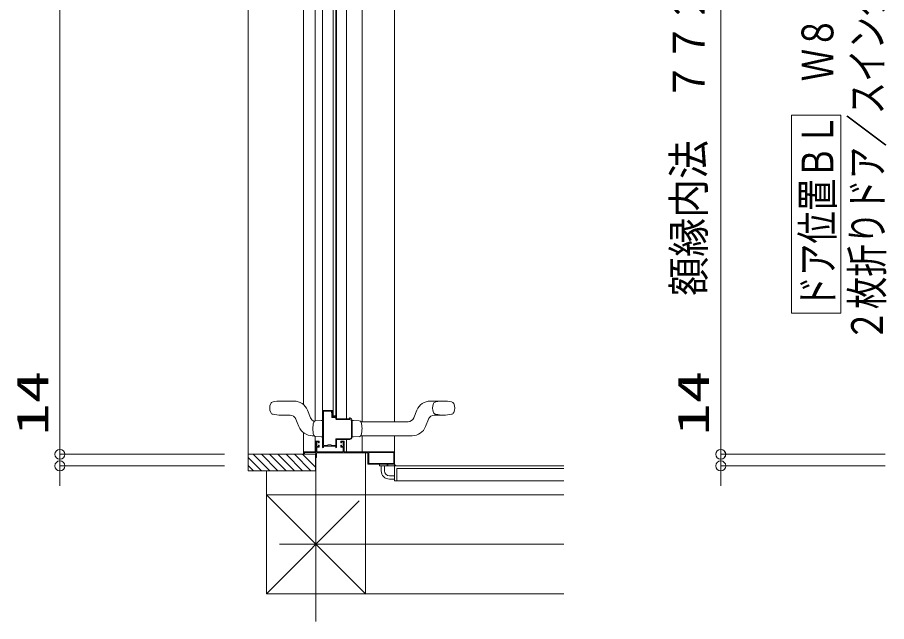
# Model space of a CAD drawing. Units: millimetres on the paper. Extents: x -305 to 305, y -152 to 152.
# Drawn here: x -217.8 to -165.1, y -23.6 to 13 of the extents above; entities that cross this region are included whole.
import ezdxf
from ezdxf.enums import TextEntityAlignment as Align

# ---------------------------------------------------------------- set-up
doc = ezdxf.new("R2010")
doc.units = ezdxf.units.MM
doc.linetypes.add('LONG_CHAIN', pattern=[21, 18, -1, 1, -1])
doc.layers.add('0-0_0', color=7, linetype='Continuous', lineweight=9)
doc.layers.add('0-1_VIEW0001', color=7, linetype='Continuous', lineweight=9)
doc.styles.add('ＭＳ ゴシック', font='')
doc.styles.get('ＭＳ ゴシック').set_extended_font_data('MS Gothic')

# ---------------------------------------------------------------- blocks, each defined once
blk = doc.blocks.new('_ORIGIN')
at = {"layer": '0-0_0'}
blk.add_line((0, 0), (-1, 0), dxfattribs=at)
blk.add_circle((0, 0), 0.5, dxfattribs=at)

msp = doc.modelspace()

# ---------------------------------------------------------------- linework, layer by layer
at = {"layer": '0-0_0'}
for p, q in [((-215.183, -12.859), (-215.183, 62.366)), ((-175.183, -12.859), (-175.183, 24.541)), ((-215.182, -12.859), (-215.182, -12.259)), ((-175.182, -12.859), (-175.182, -12.259)), ((-205.223, -13.459), (-215.183, -13.459)), ((-215.182, -14.159), (-215.182, -13.459)), ((-165.223, -13.459), (-175.183, -13.459)), ((-175.182, -14.159), (-175.182, -13.459)), ((-205.223, -14.159), (-215.182, -14.159)), ((-165.223, -14.159), (-175.182, -14.159)), ((-215.182, -14.759), (-215.182, -15.359)), ((-175.182, -14.759), (-175.182, -15.359))]:
    msp.add_line(p, q, dxfattribs=at)
for points in [[(-205.223, -13.459), (-215.182, -13.459), (-215.182, -8.212)], [(-165.223, -13.459), (-175.182, -13.459), (-175.182, -8.212)]]:
    msp.add_lwpolyline(points, dxfattribs=at)
at = {"layer": '0-1_VIEW0001'}
for p, q in [((-203.787, 63.965), (-203.787, -14.46)), ((-200.434, -10.451), (-200.434, 62.965)), ((-199.729, -11.431), (-199.729, 62.815)), ((-197.844, 25.84), (-197.844, -11.309)), ((-198.488, 25.37), (-198.488, -11.189)), ((-199.284, 24.98), (-199.284, -13.019)), ((-198.638, -11.139), (-198.638, 24.98)), ((-198.434, -11.309), (-198.434, 24.98)), ((-194.934, 24.965), (-194.934, -11.485)), ((-196.894, 24.491), (-196.894, -11.485)), ((-167.91, 7.079), (-170.91, 7.079)), ((-170.91, -4.921), (-170.91, 7.079)), ((-167.91, -4.921), (-167.91, 7.079)), ((-167.91, -4.921), (-170.91, -4.921)), ((-201.809, -10.235), (-201.01, -10.235)), ((-191.959, -10.235), (-192.758, -10.235)), ((-200.197, -10.788), (-200.014, -11.248)), ((-198.67, -10.8), (-199.284, -10.8)), ((-198.715, -10.995), (-198.731, -10.957)), ((-198.689, -10.937), (-198.689, -10.864)), ((-198.673, -10.98), (-198.688, -10.942)), ((-198.664, -10.839), (-198.659, -10.839)), ((-198.651, -10.821), (-198.66, -10.807)), ((-198.649, -10.829), (-198.649, -10.829)), ((-193.754, -11.248), (-193.572, -10.788)), ((-201.248, -11.085), (-201.809, -11.085)), ((-200.899, -11.322), (-200.819, -11.524)), ((-200.819, -11.524), (-200.717, -11.782)), ((-199.82, -11.519), (-199.82, -11.518)), ((-199.82, -11.519), (-199.82, -11.518)), ((-199.359, -11.41), (-199.706, -11.428)), ((-199.706, -11.429), (-199.706, -11.428)), ((-199.706, -11.429), (-199.706, -11.428)), ((-199.284, -11.409), (-199.359, -11.409)), ((-198.638, -11.139), (-198.488, -11.139)), ((-197.674, -11.309), (-198.434, -11.309)), ((-197.634, -11.354), (-198.434, -11.354)), ((-197.659, -11.274), (-197.659, -11.294)), ((-197.634, -11.259), (-197.644, -11.259)), ((-197.529, -12.409), (-197.529, -11.459)), ((-197.484, -11.409), (-197.484, -11.411)), ((-197.484, -12.409), (-197.484, -11.409)), ((-197.484, -11.41), (-197.484, -11.411)), ((-197.409, -11.41), (-197.484, -11.41)), ((-196.965, -11.485), (-194.103, -11.485)), ((-193.052, -11.782), (-192.869, -11.322)), ((-191.959, -11.085), (-192.521, -11.085)), ((-200.436, -13.46), (-200.436, -12.154)), ((-199.903, -12.335), (-199.805, -12.335)), ((-199.729, -12.388), (-199.729, -13.309)), ((-199.359, -12.409), (-199.706, -12.391)), ((-199.359, -12.41), (-199.284, -12.41)), ((-197.844, -12.559), (-197.844, -13.309)), ((-197.484, -12.408), (-197.484, -12.409)), ((-197.484, -12.408), (-197.484, -12.41)), ((-197.484, -12.41), (-197.409, -12.41)), ((-197.409, -12.41), (-197.062, -12.391)), ((-196.964, -12.335), (-193.865, -12.335)), ((-196.894, -12.335), (-196.894, -13.285)), ((-194.934, -12.335), (-194.934, -14.01)), ((-194.934, -12.335), (-194.934, -14.134)), ((-194.934, -13.285), (-194.934, -12.335)), ((-199.484, -12.659), (-199.684, -12.659)), ((-199.684, -12.659), (-199.684, -13.309)), ((-199.634, -12.704), (-199.534, -12.704)), ((-199.634, -13.309), (-199.634, -13.034)), ((-199.634, -13.034), (-199.484, -13.034)), ((-199.534, -12.704), (-199.534, -12.764)), ((-199.534, -12.764), (-199.484, -12.764)), ((-199.484, -12.914), (-199.534, -12.914)), ((-199.534, -12.914), (-199.534, -12.989)), ((-199.484, -12.764), (-199.484, -12.659)), ((-199.484, -13.034), (-199.484, -12.914)), ((-199.119, -12.959), (-198.599, -12.959)), ((-197.984, -12.659), (-198.184, -12.659)), ((-198.184, -12.659), (-198.184, -12.764)), ((-198.184, -12.764), (-198.134, -12.764)), ((-198.134, -12.914), (-198.184, -12.914)), ((-198.184, -12.914), (-198.184, -13.034)), ((-198.184, -13.034), (-198.034, -13.034)), ((-198.134, -12.704), (-198.034, -12.704)), ((-198.134, -12.764), (-198.134, -12.704)), ((-198.134, -12.989), (-198.134, -12.914)), ((-198.034, -12.989), (-198.134, -12.989)), ((-198.034, -12.704), (-198.034, -12.989)), ((-198.034, -13.034), (-198.034, -13.309)), ((-197.984, -13.309), (-197.984, -12.659)), ((-199.712, -13.46), (-203.787, -13.46)), ((-203.787, -13.645), (-202.973, -14.46)), ((-203.478, -13.46), (-202.478, -14.46)), ((-202.983, -13.46), (-201.983, -14.46)), ((-202.488, -13.46), (-201.488, -14.46)), ((-201.988, -13.46), (-200.988, -14.46)), ((-201.487, -13.46), (-200.488, -14.46)), ((-200.988, -13.46), (-199.988, -14.46)), ((-200.493, -13.46), (-199.712, -14.241)), ((-200.436, -13.309), (-199.684, -13.309)), ((-200.419, -13.459), (-200.399, -13.459)), ((-199.712, -14.46), (-199.712, -13.46)), ((-199.684, -13.359), (-199.684, -13.659)), ((-199.684, -13.659), (-199.644, -13.659)), ((-196.534, -13.364), (-199.644, -13.364)), ((-199.644, -13.659), (-199.644, -13.364)), ((-198.034, -13.309), (-199.634, -13.309)), ((-194.934, -13.309), (-197.984, -13.309)), ((-196.684, -13.364), (-196.684, -21.909)), ((-196.534, -13.364), (-196.534, -14.059)), ((-194.979, -13.359), (-196.489, -13.359)), ((-196.489, -13.359), (-196.489, -14.014)), ((-194.979, -14.014), (-194.979, -13.359)), ((-194.934, -14.059), (-194.934, -13.309)), ((-203.787, -14.14), (-203.468, -14.46)), ((-196.534, -14.059), (-195.374, -14.059)), ((-196.489, -14.014), (-194.979, -14.014)), ((-195.834, -14.059), (-195.834, -14.159)), ((-194.959, -14.159), (-195.834, -14.159)), ((-195.734, -14.46), (-195.734, -14.159)), ((-195.534, -14.46), (-195.534, -14.159)), ((-195.374, -14.059), (-195.374, -14.134)), ((-195.374, -14.134), (-195.334, -14.134)), ((-195.334, -14.134), (-195.334, -14.059)), ((-195.334, -14.059), (-194.934, -14.059)), ((-194.934, -14.184), (-194.934, -15.059)), ((-194.909, -14.159), (-184.684, -14.159)), ((-184.684, -14.159), (-194.785, -14.159)), ((-199.712, -14.46), (-203.787, -14.46)), ((-202.684, -14.46), (-202.684, -21.908)), ((-194.784, -14.309), (-184.684, -14.309)), ((-194.784, -14.309), (-194.784, -15.059)), ((-195.234, -14.759), (-194.934, -14.759)), ((-195.234, -14.959), (-194.934, -14.959)), ((-194.934, -15.059), (-184.684, -15.059)), ((-196.684, -21.909), (-202.685, -15.908)), ((-184.684, -15.908), (-202.685, -15.908)), ((-197.059, -16.284), (-202.684, -21.908)), ((-184.684, -21.908), (-202.684, -21.908))]:
    msp.add_line(p, q, dxfattribs=at)
at = {"layer": '0-1_VIEW0001', "linetype": 'LONG_CHAIN'}
for p, q in [((-199.684, -13.644), (-199.684, -23.587)), ((-184.684, -18.908), (-201.898, -18.908))]:
    msp.add_line(p, q, dxfattribs=at)
at = {"layer": '0-1_VIEW0001'}
for points in [[(-199.234, -10.849), (-199.234, -12.919), (-198.984, -12.919), (-198.959, -12.894), (-198.759, -12.894), (-198.734, -12.919), (-198.484, -12.919), (-198.484, -12.514), (-197.634, -12.514)], [(-198.734, -10.938), (-198.734, -10.849), (-199.234, -10.849)], [(-198.731, -10.957), (-198.733, -10.948), (-198.734, -10.938)], [(-198.714, -11.001), (-198.715, -10.998), (-198.715, -10.995)], [(-198.484, -11.304), (-198.484, -11.234), (-198.714, -11.234), (-198.714, -11.001)], [(-198.689, -10.864), (-198.682, -10.847), (-198.664, -10.839)], [(-198.688, -10.942), (-198.689, -10.939), (-198.689, -10.937)], [(-198.669, -10.999), (-198.67, -10.99), (-198.673, -10.98)], [(-198.66, -10.807), (-198.665, -10.801), (-198.67, -10.8)], [(-198.488, -11.189), (-198.669, -11.189), (-198.669, -10.999)], [(-198.659, -10.839), (-198.652, -10.837), (-198.649, -10.829)], [(-198.649, -10.829), (-198.65, -10.825), (-198.651, -10.821)], [(-198.434, -11.354), (-198.47, -11.34), (-198.484, -11.304)], [(-197.659, -11.294), (-197.664, -11.305), (-197.674, -11.309)], [(-197.644, -11.259), (-197.655, -11.264), (-197.659, -11.274)], [(-197.484, -11.409), (-197.528, -11.303), (-197.634, -11.259)], [(-197.529, -11.459), (-197.56, -11.385), (-197.634, -11.354)], [(-197.484, -11.41), (-197.409, -11.41), (-197.062, -11.428)], [(-198.434, -13.019), (-198.434, -12.559), (-197.634, -12.559)], [(-197.634, -12.514), (-197.56, -12.484), (-197.529, -12.409)], [(-197.634, -12.559), (-197.528, -12.515), (-197.484, -12.409)], [(-199.534, -12.989), (-199.634, -12.989), (-199.634, -12.704)], [(-199.284, -13.019), (-199.273, -13.048), (-199.244, -13.059), (-199.237, -13.057), (-199.234, -13.049)], [(-199.234, -13.049), (-199.234, -12.959), (-198.484, -12.959), (-198.484, -13.049)], [(-198.484, -13.049), (-198.481, -13.057), (-198.474, -13.059), (-198.446, -13.048), (-198.434, -13.019)], [(-200.384, -13.46), (-200.384, -13.359), (-199.684, -13.359)]]:
    msp.add_lwpolyline(points, dxfattribs=at)
for centre, radius, start, end in [((-201.859, -10.66), 0.625, 154.66, 205.34), ((-202.243, -10.478), 0.2, 101.3412, 154.66), ((-201.809, -12.642), 2.408, 90, 101.3412), ((-201.01, -11.11), 0.875, 21.6036, 90), ((-192.758, -11.11), 0.875, 90, 158.3964), ((-192.009, -10.66), 0.625, 154.66, 205.34), ((-192.393, -10.478), 0.2, 101.3412, 154.66), ((-191.959, -12.642), 2.408, 78.6588, 101.3412), ((-191.525, -10.478), 0.2, 25.34, 78.6588), ((-191.909, -10.66), 0.625, 334.66, 25.34), ((-202.243, -10.842), 0.2, 205.34, 258.6588), ((-201.809, -8.677), 2.408, 258.6588, 270), ((-192.393, -10.842), 0.2, 205.34, 258.6588), ((-191.959, -8.677), 2.408, 258.6588, 281.3412), ((-191.525, -10.842), 0.2, 281.3412, 334.66), ((-201.248, -11.46), 0.375, 21.6036, 90), ((-199.666, -11.11), 0.375, 201.6036, 250.9366), ((-198.454, -11.91), 1.421, 164.0189, 195.7696), ((-199.7, -11.553), 0.125, 93.001, 164.0572), ((-197.069, -11.553), 0.125, 18.4568, 86.999), ((-198.315, -11.91), 1.421, 344.2183, 16.2037), ((-194.103, -11.11), 0.375, 270, 338.3964), ((-192.521, -11.46), 0.375, 90, 158.3964), ((-199.903, -11.46), 0.875, 201.6036, 270), ((-193.865, -11.46), 0.875, 270, 338.3964), ((-199.7, -12.267), 0.125, 193.521, 266.9989), ((-197.069, -12.267), 0.125, 273.001, 346.3206), ((-194.959, -14.134), 0.025, 270, 0), ((-194.784, -14.009), 0.15, 180, 270), ((-194.909, -14.184), 0.025, 90, 180), ((-195.234, -14.459), 0.5, 180, 270), ((-195.234, -14.459), 0.3, 180, 270)]:
    msp.add_arc(centre, radius, start, end, dxfattribs=at)

# ---------------------------------------------------------------- block references
at = {"layer": '0-0_0', "xscale": 0.6, "yscale": 0.6}
for p, rotation in [((-215.183, -13.459), 270), ((-215.182, -13.459), 270), ((-175.183, -13.459), 270), ((-175.182, -13.459), 270), ((-215.182, -14.159), 90), ((-175.182, -14.159), 90)]:
    msp.add_blockref('_ORIGIN', p, dxfattribs=dict(at, rotation=rotation))

# ---------------------------------------------------------------- texts
at = {"layer": '0-0_0', "style": 'ＭＳ ゴシック'}
for s, width, p in [('額縁内法\u3000７７２', 0.9, (-175.586, -3.869)), ('14', 1.5, (-215.312, -12.331)), ('14', 1.5, (-175.312, -12.331))]:
    msp.add_text(s, height=1.921, rotation=90, dxfattribs=dict(at, width=width)).set_placement(p, align=Align.BOTTOM_LEFT)
at = {"layer": '0-1_VIEW0001', "style": 'ＭＳ ゴシック', "width": 0.75}
for s, p in [('２枚折りドア／スイングドア', (-164.793, -6.636)), ('ドア位置ＢＬ\u3000Ｗ８００', (-167.79, -4.636))]:
    msp.add_text(s, height=1.921, rotation=90, dxfattribs=at).set_placement(p, align=Align.BOTTOM_LEFT)

doc.saveas('drawing.dxf')
